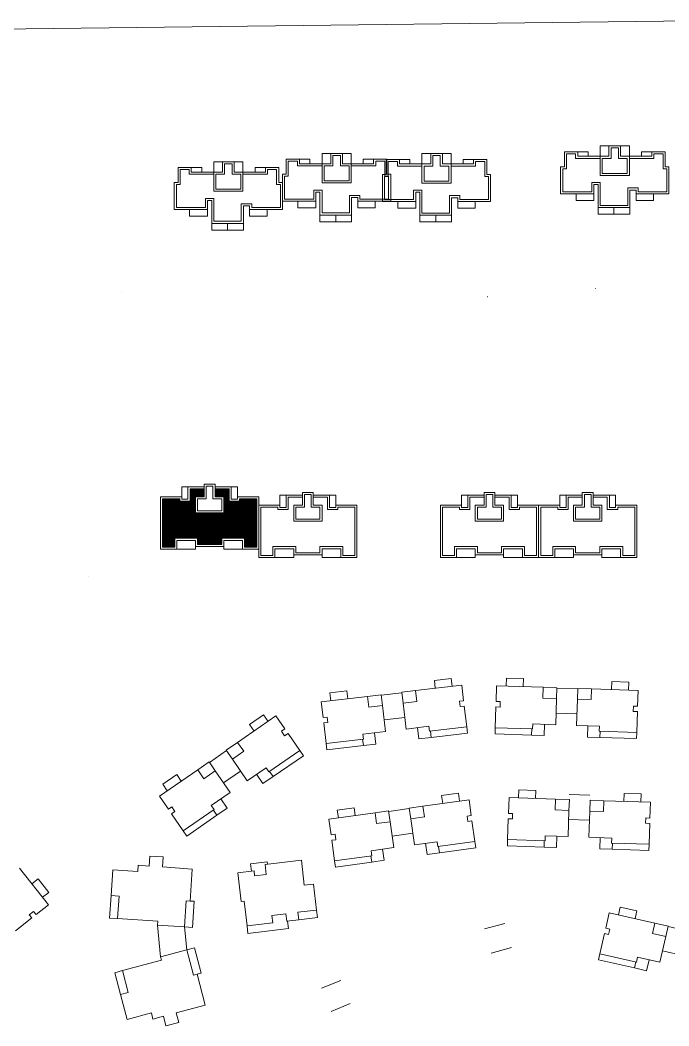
# Model space of a CAD drawing. Extents: x 217039 to 280039, y -2536 to 41961.
# Drawn here: x 222776 to 224646, y 6909 to 9808 of the extents above; entities that cross this region are included whole.
import ezdxf

# ---------------------------------------------------------------- set-up
doc = ezdxf.new("R2010")
doc.units = 0
doc.header["$LTSCALE"] = 1000
doc.header["$MEASUREMENT"] = 0
for name, color, linetype, lineweight in [('140', 2, 'Continuous', 5), ('DingDianTu', 5, 'Continuous', 0), ('s2', 1, 'Continuous', 5)]:
    doc.layers.add(name, color=color, linetype=linetype, lineweight=lineweight)

# ---------------------------------------------------------------- blocks, each defined once
blk = doc.blocks.new('dafasfd')
at = {"layer": 'DingDianTu', "color": 7, "const_width": 100}
blk.add_lwpolyline([(36368038, 16363912), (36368954, 16361479), (36372042, 16362641), (36374261, 16356745), (36369114, 16354807), (36369537, 16353684), (36361113, 16350514), (36359352, 16355194), (36360288, 16355546), (36359830, 16356763), (36358894, 16356410), (36357556, 16359967)], close=True, dxfattribs=at)
for points in [[(36363546, 16362221), (36362876, 16363999), (36359039, 16362555), (36359708, 16360777)], [(36371734, 16355794), (36372686, 16353267), (36369878, 16352210), (36369350, 16353614)]]:
    blk.add_lwpolyline(points, dxfattribs=at)
at = {"layer": 'DingDianTu', "color": 7}
for points in [[(36369878, 16352210), (36361642, 16349110), (36361113, 16350514)], [(36368038, 16363912), (36371127, 16365074), (36372042, 16362641)]]:
    blk.add_lwpolyline(points, dxfattribs=at)
blk = doc.blocks.new('*E40')
at = {"layer": 'DingDianTu', "color": 7, "xscale": 0.001000002024510444, "yscale": 0.001000000163912773, "zscale": 0.001, "rotation": 339.3761177849276}
blk.add_blockref('dafasfd', (22613, -20413), dxfattribs=at)
blk = doc.blocks.new('*E35')
at = {"layer": 'DingDianTu', "color": 7, "xscale": 0.001000002024510444, "yscale": 0.001000000163912773, "zscale": 0.001, "rotation": 339.3761177849276}
blk.add_blockref('dafasfd', (22613, -20413), dxfattribs=at)
blk = doc.blocks.new('*E34')
at = {"layer": 'DingDianTu', "color": 7, "xscale": 0.001000002024510444, "yscale": 0.001000000163912773, "zscale": 0.001, "rotation": 339.3761177849276}
blk.add_blockref('dafasfd', (22613, -20413), dxfattribs=at)
blk = doc.blocks.new('*E33')
at = {"layer": 'DingDianTu', "color": 7, "xscale": 0.001000002024510444, "yscale": 0.001000000163912773, "zscale": 0.001, "rotation": 339.3761177849276}
blk.add_blockref('dafasfd', (22613, -20413), dxfattribs=at)

msp = doc.modelspace()

# ---------------------------------------------------------------- hatches: boundary and pattern name
at = {"layer": 's2', "linetype": 'ByBlock'}
h = msp.add_hatch(dxfattribs=at)
h.set_pattern_fill('ANSI31', color=256, scale=1.2, style=0)
h.set_pattern_definition([(45, (-1089389.6096, -490755.9152), (-1.3470384182, 1.3470384182), [])])
h.paths.add_polyline_path([(223457.7, 8428.3), (223424.1, 8428.3), (223408.5, 8428.3), (223408.5, 8421.1), (223378.5, 8421.1), (223378.5, 8457.1), (223337.7, 8457.1), (223337.7, 8434.3), (223362.9, 8434.3), (223362.9, 8387.5), (223281.3, 8387.5), (223281.3, 8434.3), (223306.5, 8434.3), (223306.5, 8457.1), (223265.7, 8457.1), (223265.7, 8421.1), (223235.7, 8421.1), (223235.7, 8428.3), (223220.1, 8428.3), (223186.5, 8428.3), (223186.5, 8289.1), (223221.3, 8289.1), (223221.3, 8314.3), (223287.3, 8314.3), (223287.3, 8296.3), (223322.1, 8296.3), (223356.9, 8296.3), (223356.9, 8314.3), (223422.9, 8314.3), (223422.9, 8289.1), (223457.7, 8289.1)])

# ---------------------------------------------------------------- linework, layer by layer
at = {"layer": '140', "color": 7}
for p, q in [((224901.8, 9807.8), (220348.7, 9752.9)), ((223646.1, 9393.7), (223646.1, 9423.7)), ((223646.1, 9423.7), (223671.3, 9423.7)), ((223671.3, 9393.7), (223671.3, 9423.7)), ((223671.3, 9423.7), (223704.9, 9423.7)), ((223704.9, 9423.7), (223704.9, 9393.7)), ((223704.9, 9423.7), (223730.1, 9423.7)), ((223730.1, 9423.7), (223730.1, 9393.7)), ((223934.1, 9393.2), (223934.1, 9423.2)), ((223934.1, 9423.2), (223959.3, 9423.2)), ((223959.3, 9393.2), (223959.3, 9423.2)), ((223959.3, 9423.2), (223992.9, 9423.2)), ((223992.9, 9423.2), (223992.9, 9393.2)), ((223992.9, 9423.2), (224018.1, 9423.2)), ((224018.1, 9423.2), (224018.1, 9393.2)), ((224344.8, 9428.5), (224383.2, 9428.5)), ((224344.8, 9385.3), (224344.8, 9428.5)), ((224350.8, 9379.3), (224350.8, 9422.5)), ((224350.8, 9422.5), (224377.2, 9422.5)), ((224377.2, 9422.5), (224377.2, 9409.3)), ((224383.2, 9428.5), (224383.2, 9415.3)), ((224383.2, 9428.5), (224413.2, 9428.5)), ((224413.2, 9428.5), (224413.2, 9415.3)), ((224448, 9415.3), (224448, 9445.3)), ((224448, 9445.3), (224473.2, 9445.3)), ((224473.2, 9415.3), (224473.2, 9445.3)), ((224473.2, 9445.3), (224506.8, 9445.3)), ((224500.8, 9439.3), (224479.2, 9439.3)), ((224479.2, 9439.3), (224479.2, 9409.3)), ((224500.8, 9409.3), (224500.8, 9439.3)), ((224506.8, 9445.3), (224506.8, 9415.3)), ((224506.8, 9445.3), (224532, 9445.3)), ((224532, 9445.3), (224532, 9415.3)), ((224566.8, 9415.3), (224566.8, 9428.5)), ((224566.8, 9428.5), (224596.8, 9428.5)), ((224596.8, 9415.3), (224596.8, 9428.5)), ((224596.8, 9428.5), (224635.2, 9428.5)), ((224602.8, 9409.3), (224602.8, 9422.5)), ((224602.8, 9422.5), (224629.2, 9422.5)), ((224629.2, 9422.5), (224629.2, 9379.3)), ((224635.2, 9428.5), (224635.2, 9385.3)), ((223334.1, 9369.7), (223334.1, 9399.7)), ((223334.1, 9399.7), (223359.3, 9399.7)), ((223359.3, 9369.7), (223359.3, 9399.7)), ((223359.3, 9399.7), (223392.9, 9399.7)), ((223386.9, 9393.7), (223365.3, 9393.7)), ((223365.3, 9393.7), (223365.3, 9363.7)), ((223386.9, 9363.7), (223386.9, 9393.7)), ((223392.9, 9399.7), (223392.9, 9369.7)), ((223392.9, 9399.7), (223418.1, 9399.7)), ((223418.1, 9399.7), (223418.1, 9369.7)), ((223542.9, 9406.9), (223581.3, 9406.9)), ((223542.9, 9363.7), (223542.9, 9406.9)), ((223548.9, 9357.7), (223548.9, 9400.9)), ((223548.9, 9400.9), (223575.3, 9400.9)), ((223575.3, 9400.9), (223575.3, 9387.7)), ((223581.3, 9406.9), (223581.3, 9393.7)), ((223581.3, 9406.9), (223611.3, 9406.9)), ((223581.3, 9393.7), (223671.3, 9393.7)), ((223611.3, 9406.9), (223611.3, 9393.7)), ((223646.1, 9393.7), (223646.1, 9338.5)), ((223698.9, 9417.7), (223677.3, 9417.7)), ((223677.3, 9417.7), (223677.3, 9387.7)), ((223698.9, 9387.7), (223698.9, 9417.7)), ((223704.9, 9393.7), (223794.9, 9393.7)), ((223730.1, 9338.5), (223730.1, 9393.7)), ((223764.9, 9393.7), (223764.9, 9406.9)), ((223764.9, 9406.9), (223794.9, 9406.9)), ((223794.9, 9393.7), (223794.9, 9406.9)), ((223794.9, 9406.9), (223833.3, 9406.9)), ((223800.9, 9387.7), (223800.9, 9400.9)), ((223800.9, 9400.9), (223827.3, 9400.9)), ((223827.3, 9400.9), (223827.3, 9357.7)), ((223830.9, 9406.4), (223869.3, 9406.4)), ((223830.9, 9363.2), (223830.9, 9406.4)), ((223833.3, 9406.9), (223833.3, 9363.7)), ((223836.9, 9357.2), (223836.9, 9400.4)), ((223836.9, 9400.4), (223863.3, 9400.4)), ((223863.3, 9400.4), (223863.3, 9387.2)), ((223869.3, 9406.4), (223869.3, 9393.2)), ((223869.3, 9406.4), (223899.3, 9406.4)), ((223869.3, 9393.2), (223959.3, 9393.2)), ((223899.3, 9406.4), (223899.3, 9393.2)), ((223934.1, 9393.2), (223934.1, 9338)), ((223986.9, 9417.2), (223965.3, 9417.2)), ((223965.3, 9417.2), (223965.3, 9387.2)), ((223986.9, 9387.2), (223986.9, 9417.2)), ((223992.9, 9393.2), (224082.9, 9393.2)), ((224018.1, 9338), (224018.1, 9393.2)), ((224052.9, 9393.2), (224052.9, 9406.4)), ((224052.9, 9406.4), (224082.9, 9406.4)), ((224082.9, 9393.2), (224082.9, 9406.4)), ((224082.9, 9406.4), (224121.3, 9406.4)), ((224088.9, 9387.2), (224088.9, 9400.4)), ((224088.9, 9400.4), (224115.3, 9400.4)), ((224115.3, 9400.4), (224115.3, 9357.2)), ((224121.3, 9406.4), (224121.3, 9363.2)), ((224377.2, 9409.3), (224448, 9409.3)), ((224383.2, 9415.3), (224473.2, 9415.3)), ((224448, 9415.3), (224448, 9360.1)), ((224454, 9409.3), (224454, 9366.1)), ((224479.2, 9409.3), (224454, 9409.3)), ((224526, 9409.3), (224500.8, 9409.3)), ((224506.8, 9415.3), (224596.8, 9415.3)), ((224526, 9366.1), (224526, 9409.3)), ((224532, 9360.1), (224532, 9415.3)), ((224532, 9409.3), (224602.8, 9409.3)), ((223230.9, 9382.9), (223269.3, 9382.9)), ((223230.9, 9339.7), (223230.9, 9382.9)), ((223236.9, 9333.7), (223236.9, 9376.9)), ((223236.9, 9376.9), (223263.3, 9376.9)), ((223263.3, 9376.9), (223263.3, 9363.7)), ((223263.3, 9363.7), (223334.1, 9363.7)), ((223269.3, 9382.9), (223269.3, 9369.7)), ((223269.3, 9382.9), (223299.3, 9382.9)), ((223269.3, 9369.7), (223359.3, 9369.7)), ((223299.3, 9382.9), (223299.3, 9369.7)), ((223334.1, 9369.7), (223334.1, 9314.5)), ((223340.1, 9363.7), (223340.1, 9320.5)), ((223365.3, 9363.7), (223340.1, 9363.7)), ((223412.1, 9363.7), (223386.9, 9363.7)), ((223392.9, 9369.7), (223482.9, 9369.7)), ((223412.1, 9320.5), (223412.1, 9363.7)), ((223418.1, 9314.5), (223418.1, 9369.7)), ((223418.1, 9363.7), (223488.9, 9363.7)), ((223452.9, 9369.7), (223452.9, 9382.9)), ((223452.9, 9382.9), (223482.9, 9382.9)), ((223482.9, 9369.7), (223482.9, 9382.9)), ((223482.9, 9382.9), (223521.3, 9382.9)), ((223488.9, 9363.7), (223488.9, 9376.9)), ((223488.9, 9376.9), (223515.3, 9376.9)), ((223515.3, 9376.9), (223515.3, 9333.7)), ((223521.3, 9382.9), (223521.3, 9339.7)), ((223532.1, 9285.7), (223532.1, 9363.7)), ((223532.1, 9363.7), (223542.9, 9363.7)), ((223575.3, 9387.7), (223646.1, 9387.7)), ((223652.1, 9387.7), (223652.1, 9344.5)), ((223677.3, 9387.7), (223652.1, 9387.7)), ((223724.1, 9387.7), (223698.9, 9387.7)), ((223724.1, 9344.5), (223724.1, 9387.7)), ((223730.1, 9387.7), (223800.9, 9387.7)), ((223820.1, 9285.2), (223820.1, 9363.2)), ((223820.1, 9363.2), (223830.9, 9363.2)), ((223833.3, 9363.7), (223844.1, 9363.7)), ((223844.1, 9363.7), (223844.1, 9285.7)), ((223863.3, 9387.2), (223934.1, 9387.2)), ((223940.1, 9387.2), (223940.1, 9344)), ((223965.3, 9387.2), (223940.1, 9387.2)), ((224012.1, 9387.2), (223986.9, 9387.2)), ((224012.1, 9344), (224012.1, 9387.2)), ((224018.1, 9387.2), (224088.9, 9387.2)), ((224121.3, 9363.2), (224132.1, 9363.2)), ((224132.1, 9363.2), (224132.1, 9285.2)), ((224334, 9307.3), (224334, 9385.3)), ((224334, 9385.3), (224344.8, 9385.3)), ((224340, 9313.3), (224340, 9379.3)), ((224340, 9379.3), (224350.8, 9379.3)), ((224454, 9366.1), (224526, 9366.1)), ((224629.2, 9379.3), (224640, 9379.3)), ((224635.2, 9385.3), (224646, 9385.3)), ((224640, 9379.3), (224640, 9313.3)), ((224646, 9385.3), (224646, 9307.3)), ((223220.1, 9261.7), (223220.1, 9339.7)), ((223220.1, 9339.7), (223230.9, 9339.7)), ((223226.1, 9267.7), (223226.1, 9333.7)), ((223226.1, 9333.7), (223236.9, 9333.7)), ((223515.3, 9333.7), (223526.1, 9333.7)), ((223521.3, 9339.7), (223532.1, 9339.7)), ((223526.1, 9333.7), (223526.1, 9267.7)), ((223532.1, 9339.7), (223532.1, 9261.7)), ((223538.1, 9291.7), (223538.1, 9357.7)), ((223538.1, 9357.7), (223548.9, 9357.7)), ((223646.1, 9338.5), (223730.1, 9338.5)), ((223652.1, 9344.5), (223724.1, 9344.5)), ((223826.1, 9291.2), (223826.1, 9357.2)), ((223826.1, 9357.2), (223836.9, 9357.2)), ((223827.3, 9357.7), (223838.1, 9357.7)), ((223838.1, 9357.7), (223838.1, 9291.7)), ((223934.1, 9338), (224018.1, 9338)), ((223940.1, 9344), (224012.1, 9344)), ((224115.3, 9357.2), (224126.1, 9357.2)), ((224126.1, 9357.2), (224126.1, 9291.2)), ((224448, 9339.7), (224424, 9339.7)), ((224424, 9339.7), (224424, 9313.3)), ((224442, 9333.7), (224430, 9333.7)), ((224430, 9333.7), (224430, 9307.3)), ((224442, 9267.7), (224442, 9333.7)), ((224448, 9360.1), (224532, 9360.1)), ((224448, 9273.7), (224448, 9339.7)), ((223334.1, 9314.5), (223418.1, 9314.5)), ((223340.1, 9320.5), (223412.1, 9320.5)), ((223646.1, 9318.1), (223622.1, 9318.1)), ((223622.1, 9318.1), (223622.1, 9291.7)), ((223640.1, 9312.1), (223628.1, 9312.1)), ((223628.1, 9312.1), (223628.1, 9285.7)), ((223640.1, 9246.1), (223640.1, 9312.1)), ((223646.1, 9252.1), (223646.1, 9318.1)), ((223934.1, 9317.6), (223910.1, 9317.6)), ((223910.1, 9317.6), (223910.1, 9291.2)), ((223928.1, 9311.6), (223916.1, 9311.6)), ((223916.1, 9311.6), (223916.1, 9285.2)), ((223928.1, 9245.6), (223928.1, 9311.6)), ((223934.1, 9251.6), (223934.1, 9317.6)), ((224430, 9307.3), (224334, 9307.3)), ((224424, 9313.3), (224340, 9313.3)), ((224378.4, 9307.3), (224378.4, 9288.1)), ((224430, 9288.1), (224430, 9307.3)), ((224557.2, 9324.1), (224527.2, 9324.1)), ((224527.2, 9324.1), (224527.2, 9273.7)), ((224551.2, 9318.1), (224533.2, 9318.1)), ((224533.2, 9318.1), (224533.2, 9267.7)), ((224551.2, 9307.3), (224551.2, 9318.1)), ((224646, 9307.3), (224551.2, 9307.3)), ((224551.2, 9288.1), (224551.2, 9307.3)), ((224557.2, 9313.3), (224557.2, 9324.1)), ((224640, 9313.3), (224557.2, 9313.3)), ((224601.6, 9307.3), (224601.6, 9288.1)), ((223334.1, 9294.1), (223310.1, 9294.1)), ((223310.1, 9294.1), (223310.1, 9267.7)), ((223328.1, 9288.1), (223316.1, 9288.1)), ((223316.1, 9288.1), (223316.1, 9261.7)), ((223328.1, 9222.1), (223328.1, 9288.1)), ((223334.1, 9228.1), (223334.1, 9294.1)), ((223443.3, 9278.5), (223413.3, 9278.5)), ((223413.3, 9278.5), (223413.3, 9228.1)), ((223443.3, 9267.7), (223443.3, 9278.5)), ((223628.1, 9285.7), (223532.1, 9285.7)), ((223622.1, 9291.7), (223538.1, 9291.7)), ((223576.5, 9285.7), (223576.5, 9266.5)), ((223628.1, 9266.5), (223628.1, 9285.7)), ((223755.3, 9302.5), (223725.3, 9302.5)), ((223725.3, 9302.5), (223725.3, 9252.1)), ((223749.3, 9296.5), (223731.3, 9296.5)), ((223731.3, 9296.5), (223731.3, 9246.1)), ((223749.3, 9285.7), (223749.3, 9296.5)), ((223844.1, 9285.7), (223749.3, 9285.7)), ((223749.3, 9266.5), (223749.3, 9285.7)), ((223755.3, 9291.7), (223755.3, 9302.5)), ((223838.1, 9291.7), (223755.3, 9291.7)), ((223799.7, 9285.7), (223799.7, 9266.5)), ((223916.1, 9285.2), (223820.1, 9285.2)), ((223910.1, 9291.2), (223826.1, 9291.2)), ((223864.5, 9285.2), (223864.5, 9266)), ((223916.1, 9266), (223916.1, 9285.2)), ((224043.3, 9302), (224013.3, 9302)), ((224013.3, 9302), (224013.3, 9251.6)), ((224037.3, 9296), (224019.3, 9296)), ((224019.3, 9296), (224019.3, 9245.6)), ((224037.3, 9285.2), (224037.3, 9296)), ((224132.1, 9285.2), (224037.3, 9285.2)), ((224037.3, 9266), (224037.3, 9285.2)), ((224043.3, 9291.2), (224043.3, 9302)), ((224126.1, 9291.2), (224043.3, 9291.2)), ((224087.7, 9285.2), (224087.7, 9266)), ((224378.4, 9288.1), (224430, 9288.1)), ((224601.6, 9288.1), (224551.2, 9288.1)), ((223316.1, 9261.7), (223220.1, 9261.7)), ((223310.1, 9267.7), (223226.1, 9267.7)), ((223264.5, 9261.7), (223264.5, 9242.5)), ((223316.1, 9242.5), (223316.1, 9261.7)), ((223437.3, 9272.5), (223419.3, 9272.5)), ((223419.3, 9272.5), (223419.3, 9222.1)), ((223437.3, 9261.7), (223437.3, 9272.5)), ((223532.1, 9261.7), (223437.3, 9261.7)), ((223437.3, 9242.5), (223437.3, 9261.7)), ((223526.1, 9267.7), (223443.3, 9267.7)), ((223487.7, 9261.7), (223487.7, 9242.5)), ((223576.5, 9266.5), (223628.1, 9266.5)), ((223725.3, 9252.1), (223646.1, 9252.1)), ((223799.7, 9266.5), (223749.3, 9266.5)), ((223864.5, 9266), (223916.1, 9266)), ((224013.3, 9251.6), (223934.1, 9251.6)), ((224087.7, 9266), (224037.3, 9266)), ((224533.2, 9267.7), (224442, 9267.7)), ((224442, 9248.5), (224442, 9267.7)), ((224533.2, 9248.5), (224442, 9248.5)), ((224527.2, 9273.7), (224448, 9273.7)), ((224487.6, 9267.7), (224487.6, 9248.5)), ((224533.2, 9267.7), (224533.2, 9248.5)), ((223264.5, 9242.5), (223316.1, 9242.5)), ((223419.3, 9222.1), (223328.1, 9222.1)), ((223328.1, 9202.9), (223328.1, 9222.1)), ((223413.3, 9228.1), (223334.1, 9228.1)), ((223373.7, 9222.1), (223373.7, 9202.8)), ((223419.3, 9222.1), (223419.3, 9202.8)), ((223487.7, 9242.5), (223437.3, 9242.5)), ((223731.3, 9246.1), (223640.1, 9246.1)), ((223640.1, 9226.9), (223640.1, 9246.1)), ((223731.3, 9226.8), (223640.1, 9226.9)), ((223685.7, 9246.1), (223685.7, 9226.8)), ((223731.3, 9246.1), (223731.3, 9226.8)), ((224019.3, 9245.6), (223928.1, 9245.6)), ((223928.1, 9226.4), (223928.1, 9245.6)), ((224019.3, 9226.4), (223928.1, 9226.4)), ((223973.7, 9245.6), (223973.7, 9226.4)), ((224019.3, 9245.6), (224019.3, 9226.4)), ((223419.3, 9202.8), (223328.1, 9202.9)), ((223337.7, 8470.3), (223306.5, 8470.3)), ((223306.5, 8470.3), (223306.5, 8463.1)), ((223331.7, 8464.3), (223312.5, 8464.3)), ((223312.5, 8464.3), (223312.5, 8463.1)), ((223331.7, 8428.3), (223331.7, 8464.3)), ((223337.7, 8463.1), (223337.7, 8470.3)), ((223337.7, 8434.3), (223337.7, 8470.3)), ((223241.7, 8434.3), (223241.7, 8463.1)), ((223241.7, 8463.1), (223259.7, 8463.1)), ((223306.5, 8463.1), (223259.7, 8463.1)), ((223259.7, 8463.1), (223259.7, 8427.1)), ((223306.5, 8457.1), (223265.7, 8457.1)), ((223265.7, 8457.1), (223265.7, 8421.1)), ((223306.5, 8463.1), (223306.5, 8434.3)), ((223312.5, 8463.1), (223312.5, 8428.3)), ((223384.5, 8463.1), (223337.7, 8463.1)), ((223378.5, 8457.1), (223337.7, 8457.1)), ((223378.5, 8421.1), (223378.5, 8457.1)), ((223384.5, 8427.1), (223384.5, 8463.1)), ((223402.5, 8463.1), (223384.5, 8463.1)), ((223402.5, 8434.3), (223402.5, 8463.1)), ((223524.9, 8410.3), (223524.9, 8439.1)), ((223524.9, 8439.1), (223542.9, 8439.1)), ((223589.7, 8439.1), (223542.9, 8439.1)), ((223542.9, 8439.1), (223542.9, 8403.1)), ((223620.9, 8446.3), (223589.7, 8446.3)), ((223589.7, 8446.3), (223589.7, 8439.1)), ((223589.7, 8439.1), (223589.7, 8410.3)), ((223614.9, 8440.3), (223595.7, 8440.3)), ((223595.7, 8440.3), (223595.7, 8439.1)), ((223595.7, 8439.1), (223595.7, 8404.3)), ((223614.9, 8404.3), (223614.9, 8440.3)), ((223620.9, 8439.1), (223620.9, 8446.3)), ((223620.9, 8410.3), (223620.9, 8446.3)), ((223667.7, 8439.1), (223620.9, 8439.1)), ((223667.7, 8403.1), (223667.7, 8439.1)), ((223685.7, 8439.1), (223667.7, 8439.1)), ((223685.7, 8410.3), (223685.7, 8439.1)), ((224048.4, 8410.3), (224048.4, 8439.1)), ((224048.4, 8439.1), (224066.4, 8439.1)), ((224113.2, 8439.1), (224066.4, 8439.1)), ((224066.4, 8439.1), (224066.4, 8403.1)), ((224144.4, 8446.3), (224113.2, 8446.3)), ((224113.2, 8446.3), (224113.2, 8439.1)), ((224113.2, 8439.1), (224113.2, 8410.3)), ((224138.4, 8440.3), (224119.2, 8440.3)), ((224119.2, 8440.3), (224119.2, 8439.1)), ((224119.2, 8439.1), (224119.2, 8404.3)), ((224138.4, 8404.3), (224138.4, 8440.3)), ((224144.4, 8439.1), (224144.4, 8446.3)), ((224144.4, 8410.3), (224144.4, 8446.3)), ((224191.2, 8439.1), (224144.4, 8439.1)), ((224191.2, 8403.1), (224191.2, 8439.1)), ((224209.2, 8439.1), (224191.2, 8439.1)), ((224209.2, 8410.3), (224209.2, 8439.1)), ((224331.6, 8410.3), (224331.6, 8439.1)), ((224331.6, 8439.1), (224349.6, 8439.1)), ((224396.4, 8439.1), (224349.6, 8439.1)), ((224349.6, 8439.1), (224349.6, 8403.1)), ((224427.6, 8446.3), (224396.4, 8446.3)), ((224396.4, 8446.3), (224396.4, 8439.1)), ((224396.4, 8439.1), (224396.4, 8410.3)), ((224421.6, 8440.3), (224402.4, 8440.3)), ((224402.4, 8440.3), (224402.4, 8439.1)), ((224402.4, 8439.1), (224402.4, 8404.3)), ((224421.6, 8404.3), (224421.6, 8440.3)), ((224427.6, 8439.1), (224427.6, 8446.3)), ((224427.6, 8410.3), (224427.6, 8446.3)), ((224474.4, 8439.1), (224427.6, 8439.1)), ((224474.4, 8403.1), (224474.4, 8439.1)), ((224492.4, 8439.1), (224474.4, 8439.1)), ((224492.4, 8410.3), (224492.4, 8439.1)), ((223220.1, 8434.3), (223180.5, 8434.3)), ((223180.5, 8434.3), (223180.5, 8283.1)), ((223220.1, 8428.3), (223186.5, 8428.3)), ((223186.5, 8428.3), (223186.5, 8289.1)), ((223241.7, 8434.3), (223220.1, 8434.3)), ((223235.7, 8428.3), (223220.1, 8428.3)), ((223235.7, 8421.1), (223235.7, 8428.3)), ((223265.7, 8421.1), (223235.7, 8421.1)), ((223241.7, 8427.1), (223241.7, 8434.3)), ((223259.7, 8427.1), (223241.7, 8427.1)), ((223306.5, 8434.3), (223281.3, 8434.3)), ((223281.3, 8434.3), (223281.3, 8387.5)), ((223312.5, 8428.3), (223287.3, 8428.3)), ((223287.3, 8428.3), (223287.3, 8393.5)), ((223356.9, 8428.3), (223331.7, 8428.3)), ((223362.9, 8434.3), (223337.7, 8434.3)), ((223356.9, 8393.5), (223356.9, 8428.3)), ((223362.9, 8387.5), (223362.9, 8434.3)), ((223408.5, 8421.1), (223378.5, 8421.1)), ((223402.5, 8427.1), (223384.5, 8427.1)), ((223424.1, 8434.3), (223402.5, 8434.3)), ((223402.5, 8434.3), (223402.5, 8427.1)), ((223424.1, 8428.3), (223408.5, 8428.3)), ((223408.5, 8428.3), (223408.5, 8421.1)), ((223463.7, 8434.3), (223424.1, 8434.3)), ((223457.7, 8428.3), (223424.1, 8428.3)), ((223457.7, 8289.1), (223457.7, 8428.3)), ((223463.7, 8283.1), (223463.7, 8434.3)), ((223503.3, 8410.3), (223463.7, 8410.3)), ((223463.7, 8410.3), (223463.7, 8259.1)), ((223524.9, 8410.3), (223503.3, 8410.3)), ((223524.9, 8403.1), (223524.9, 8410.3)), ((223589.7, 8433.1), (223548.9, 8433.1)), ((223548.9, 8433.1), (223548.9, 8397.1)), ((223589.7, 8410.3), (223564.5, 8410.3)), ((223564.5, 8410.3), (223564.5, 8363.5)), ((223661.7, 8433.1), (223620.9, 8433.1)), ((223646.1, 8410.3), (223620.9, 8410.3)), ((223646.1, 8363.5), (223646.1, 8410.3)), ((223661.7, 8397.1), (223661.7, 8433.1)), ((223707.3, 8410.3), (223685.7, 8410.3)), ((223685.7, 8410.3), (223685.7, 8403.1)), ((223746.9, 8410.3), (223707.3, 8410.3)), ((223746.9, 8259.1), (223746.9, 8410.3)), ((224026.8, 8410.3), (223987.2, 8410.3)), ((223987.2, 8410.3), (223987.2, 8259.1)), ((224048.4, 8410.3), (224026.8, 8410.3)), ((224048.4, 8403.1), (224048.4, 8410.3)), ((224113.2, 8433.1), (224072.4, 8433.1)), ((224072.4, 8433.1), (224072.4, 8397.1)), ((224113.2, 8410.3), (224088, 8410.3)), ((224088, 8410.3), (224088, 8363.5)), ((224185.2, 8433.1), (224144.4, 8433.1)), ((224169.6, 8410.3), (224144.4, 8410.3)), ((224169.6, 8363.5), (224169.6, 8410.3)), ((224185.2, 8397.1), (224185.2, 8433.1)), ((224230.8, 8410.3), (224209.2, 8410.3)), ((224209.2, 8410.3), (224209.2, 8403.1)), ((224270.4, 8410.3), (224230.8, 8410.3)), ((224310, 8410.3), (224270.4, 8410.3)), ((224270.4, 8410.3), (224270.4, 8259.1)), ((224270.4, 8259.1), (224270.4, 8410.3)), ((224331.6, 8410.3), (224310, 8410.3)), ((224331.6, 8403.1), (224331.6, 8410.3)), ((224396.4, 8433.1), (224355.6, 8433.1)), ((224355.6, 8433.1), (224355.6, 8397.1)), ((224396.4, 8410.3), (224371.2, 8410.3)), ((224371.2, 8410.3), (224371.2, 8363.5)), ((224468.4, 8433.1), (224427.6, 8433.1)), ((224452.8, 8410.3), (224427.6, 8410.3)), ((224452.8, 8363.5), (224452.8, 8410.3)), ((224468.4, 8397.1), (224468.4, 8433.1)), ((224514, 8410.3), (224492.4, 8410.3)), ((224492.4, 8410.3), (224492.4, 8403.1)), ((224553.6, 8410.3), (224514, 8410.3)), ((224553.6, 8259.1), (224553.6, 8410.3)), ((223281.3, 8387.5), (223362.9, 8387.5)), ((223287.3, 8393.5), (223356.9, 8393.5)), ((223503.3, 8404.3), (223469.7, 8404.3)), ((223469.7, 8404.3), (223469.7, 8265.1)), ((223518.9, 8404.3), (223503.3, 8404.3)), ((223518.9, 8397.1), (223518.9, 8404.3)), ((223548.9, 8397.1), (223518.9, 8397.1)), ((223542.9, 8403.1), (223524.9, 8403.1)), ((223595.7, 8404.3), (223570.5, 8404.3)), ((223570.5, 8404.3), (223570.5, 8369.5)), ((223640.1, 8404.3), (223614.9, 8404.3)), ((223640.1, 8369.5), (223640.1, 8404.3)), ((223691.7, 8397.1), (223661.7, 8397.1)), ((223685.7, 8403.1), (223667.7, 8403.1)), ((223707.3, 8404.3), (223691.7, 8404.3)), ((223691.7, 8404.3), (223691.7, 8397.1)), ((223740.9, 8404.3), (223707.3, 8404.3)), ((223740.9, 8265.1), (223740.9, 8404.3)), ((224026.8, 8404.3), (223993.2, 8404.3)), ((223993.2, 8404.3), (223993.2, 8265.1)), ((224042.4, 8404.3), (224026.8, 8404.3)), ((224042.4, 8397.1), (224042.4, 8404.3)), ((224072.4, 8397.1), (224042.4, 8397.1)), ((224066.4, 8403.1), (224048.4, 8403.1)), ((224119.2, 8404.3), (224094, 8404.3)), ((224094, 8404.3), (224094, 8369.5)), ((224163.6, 8404.3), (224138.4, 8404.3)), ((224163.6, 8369.5), (224163.6, 8404.3)), ((224215.2, 8397.1), (224185.2, 8397.1)), ((224209.2, 8403.1), (224191.2, 8403.1)), ((224230.8, 8404.3), (224215.2, 8404.3)), ((224215.2, 8404.3), (224215.2, 8397.1)), ((224264.4, 8404.3), (224230.8, 8404.3)), ((224264.4, 8265.1), (224264.4, 8404.3)), ((224310, 8404.3), (224276.4, 8404.3)), ((224276.4, 8404.3), (224276.4, 8265.1)), ((224325.6, 8404.3), (224310, 8404.3)), ((224325.6, 8397.1), (224325.6, 8404.3)), ((224355.6, 8397.1), (224325.6, 8397.1)), ((224349.6, 8403.1), (224331.6, 8403.1)), ((224402.4, 8404.3), (224377.2, 8404.3)), ((224377.2, 8404.3), (224377.2, 8369.5)), ((224446.8, 8404.3), (224421.6, 8404.3)), ((224446.8, 8369.5), (224446.8, 8404.3)), ((224498.4, 8397.1), (224468.4, 8397.1)), ((224492.4, 8403.1), (224474.4, 8403.1)), ((224514, 8404.3), (224498.4, 8404.3)), ((224498.4, 8404.3), (224498.4, 8397.1)), ((224547.6, 8404.3), (224514, 8404.3)), ((224547.6, 8265.1), (224547.6, 8404.3)), ((223564.5, 8363.5), (223646.1, 8363.5)), ((223570.5, 8369.5), (223640.1, 8369.5)), ((224088, 8363.5), (224169.6, 8363.5)), ((224094, 8369.5), (224163.6, 8369.5)), ((224371.2, 8363.5), (224452.8, 8363.5)), ((224377.2, 8369.5), (224446.8, 8369.5)), ((223221.3, 8289.1), (223221.3, 8314.3)), ((223221.3, 8314.3), (223287.3, 8314.3)), ((223227.3, 8283.1), (223227.3, 8308.3)), ((223227.3, 8308.3), (223281.3, 8308.3)), ((223281.3, 8308.3), (223281.3, 8290.3)), ((223281.3, 8290.3), (223322.1, 8290.3)), ((223281.3, 8283.1), (223281.3, 8290.3)), ((223287.3, 8314.3), (223287.3, 8296.3)), ((223287.3, 8296.3), (223322.1, 8296.3)), ((223322.1, 8296.3), (223356.9, 8296.3)), ((223322.1, 8290.3), (223362.9, 8290.3)), ((223356.9, 8296.3), (223356.9, 8314.3)), ((223356.9, 8314.3), (223422.9, 8314.3)), ((223362.9, 8290.3), (223362.9, 8308.3)), ((223362.9, 8308.3), (223416.9, 8308.3)), ((223362.9, 8283.1), (223362.9, 8290.3)), ((223416.9, 8308.3), (223416.9, 8283.1)), ((223422.9, 8314.3), (223422.9, 8289.1)), ((223504.5, 8265.1), (223504.5, 8290.3)), ((223504.5, 8290.3), (223570.5, 8290.3)), ((223570.5, 8290.3), (223570.5, 8272.3)), ((223640.1, 8272.3), (223640.1, 8290.3)), ((223640.1, 8290.3), (223706.1, 8290.3)), ((223706.1, 8290.3), (223706.1, 8265.1)), ((224028, 8265.1), (224028, 8290.3)), ((224028, 8290.3), (224094, 8290.3)), ((224094, 8290.3), (224094, 8272.3)), ((224163.6, 8272.3), (224163.6, 8290.3)), ((224163.6, 8290.3), (224229.6, 8290.3)), ((224229.6, 8290.3), (224229.6, 8265.1)), ((224311.2, 8265.1), (224311.2, 8290.3)), ((224311.2, 8290.3), (224377.2, 8290.3)), ((224377.2, 8290.3), (224377.2, 8272.3)), ((224446.8, 8272.3), (224446.8, 8290.3)), ((224446.8, 8290.3), (224512.8, 8290.3)), ((224512.8, 8290.3), (224512.8, 8265.1)), ((223180.5, 8283.1), (223227.3, 8283.1)), ((223186.5, 8289.1), (223221.3, 8289.1)), ((223227.3, 8283.1), (223281.3, 8283.1)), ((223416.9, 8283.1), (223362.9, 8283.1)), ((223416.9, 8283.1), (223463.7, 8283.1)), ((223422.9, 8289.1), (223457.7, 8289.1)), ((223469.7, 8265.1), (223504.5, 8265.1)), ((223510.5, 8259.1), (223510.5, 8284.3)), ((223510.5, 8284.3), (223564.5, 8284.3)), ((223564.5, 8284.3), (223564.5, 8266.3)), ((223564.5, 8266.3), (223605.3, 8266.3)), ((223564.5, 8259.1), (223564.5, 8266.3)), ((223570.5, 8272.3), (223605.3, 8272.3)), ((223605.3, 8272.3), (223640.1, 8272.3)), ((223605.3, 8266.3), (223646.1, 8266.3)), ((223646.1, 8266.3), (223646.1, 8284.3)), ((223646.1, 8284.3), (223700.1, 8284.3)), ((223646.1, 8259.1), (223646.1, 8266.3)), ((223700.1, 8284.3), (223700.1, 8259.1)), ((223706.1, 8265.1), (223740.9, 8265.1)), ((223993.2, 8265.1), (224028, 8265.1)), ((224034, 8259.1), (224034, 8284.3)), ((224034, 8284.3), (224088, 8284.3)), ((224088, 8284.3), (224088, 8266.3)), ((224088, 8266.3), (224128.8, 8266.3)), ((224088, 8259.1), (224088, 8266.3)), ((224094, 8272.3), (224128.8, 8272.3)), ((224128.8, 8272.3), (224163.6, 8272.3)), ((224128.8, 8266.3), (224169.6, 8266.3)), ((224169.6, 8266.3), (224169.6, 8284.3)), ((224169.6, 8284.3), (224223.6, 8284.3)), ((224169.6, 8259.1), (224169.6, 8266.3)), ((224223.6, 8284.3), (224223.6, 8259.1)), ((224229.6, 8265.1), (224264.4, 8265.1)), ((224276.4, 8265.1), (224311.2, 8265.1)), ((224317.2, 8259.1), (224317.2, 8284.3)), ((224317.2, 8284.3), (224371.2, 8284.3)), ((224371.2, 8284.3), (224371.2, 8266.3)), ((224371.2, 8266.3), (224412, 8266.3)), ((224371.2, 8259.1), (224371.2, 8266.3)), ((224377.2, 8272.3), (224412, 8272.3)), ((224412, 8272.3), (224446.8, 8272.3)), ((224412, 8266.3), (224452.8, 8266.3)), ((224452.8, 8266.3), (224452.8, 8284.3)), ((224452.8, 8284.3), (224506.8, 8284.3)), ((224452.8, 8259.1), (224452.8, 8266.3)), ((224506.8, 8284.3), (224506.8, 8259.1)), ((224512.8, 8265.1), (224547.6, 8265.1)), ((223463.7, 8259.1), (223510.5, 8259.1)), ((223510.5, 8259.1), (223564.5, 8259.1)), ((223700.1, 8259.1), (223646.1, 8259.1)), ((223700.1, 8259.1), (223746.9, 8259.1)), ((223987.2, 8259.1), (224034, 8259.1)), ((224034, 8259.1), (224088, 8259.1)), ((224223.6, 8259.1), (224169.6, 8259.1)), ((224223.6, 8259.1), (224270.4, 8259.1)), ((224270.4, 8259.1), (224317.2, 8259.1)), ((224317.2, 8259.1), (224371.2, 8259.1)), ((224506.8, 8259.1), (224452.8, 8259.1)), ((224506.8, 8259.1), (224553.6, 8259.1)), ((224048.9, 7891.3), (223915.5, 7875.4)), ((223970, 7904.9), (224018.8, 7910.7)), ((223972.7, 7882.2), (223970, 7904.9)), ((224018.8, 7910.7), (224021.5, 7888.1)), ((224054.3, 7846.1), (224048.9, 7891.3)), ((224147.9, 7844), (224149.4, 7889.6)), ((224149.4, 7889.6), (224283.7, 7885.2)), ((224177.7, 7911.5), (224176.9, 7888.7)), ((224226.9, 7909.9), (224177.7, 7911.5)), ((224226.1, 7887.1), (224226.9, 7909.9)), ((224283.7, 7885.2), (224282.7, 7854)), ((224283.7, 7885.2), (224323.3, 7883.9)), ((224480.4, 7878.7), (224481.1, 7901.5)), ((224481.1, 7901.5), (224530.3, 7899.9)), ((224530.3, 7899.9), (224529.6, 7877.1)), ((223643.8, 7842.9), (223777.2, 7858.9)), ((223717.3, 7874.7), (223668.5, 7868.8)), ((223668.5, 7868.8), (223671.2, 7846.2)), ((223720.1, 7852), (223717.3, 7874.7)), ((223777.2, 7858.9), (223816.6, 7863.6)), ((223777.2, 7858.9), (223780.9, 7827.9)), ((223816.6, 7863.6), (223820.3, 7832.6)), ((223876.3, 7869.5), (223816.7, 7862.4)), ((223915.5, 7875.4), (223876.1, 7870.7)), ((223876.1, 7870.7), (223879.8, 7839.7)), ((223915.5, 7875.4), (223919.2, 7844.4)), ((224323.3, 7883.9), (224322.2, 7852.7)), ((224383.2, 7880.7), (224323.2, 7882.7)), ((224383.2, 7881.9), (224382.2, 7850.7)), ((224422.8, 7880.6), (224383.2, 7881.9)), ((224422.8, 7880.6), (224421.8, 7849.4)), ((224557.1, 7876.2), (224422.8, 7880.6)), ((224555.6, 7830.6), (224557.1, 7876.2)), ((223649.2, 7797.7), (223643.8, 7842.9)), ((223780.9, 7827.9), (223820.3, 7832.6)), ((223820.3, 7832.6), (223829.2, 7757.5)), ((223919.2, 7844.4), (223879.8, 7839.7)), ((223879.8, 7839.7), (223888.8, 7764.6)), ((224042.4, 7844.6), (224054.3, 7846.1)), ((224044.3, 7829.2), (224042.4, 7844.6)), ((224056.2, 7830.6), (224044.3, 7829.2)), ((224063.3, 7771), (224056.2, 7830.6)), ((224145.4, 7768.5), (224147.3, 7828.4)), ((224147.3, 7828.4), (224159.3, 7828.1)), ((224159.9, 7843.6), (224147.9, 7844)), ((224159.3, 7828.1), (224159.9, 7843.6)), ((224282.7, 7854), (224322.2, 7852.7)), ((224322.2, 7852.7), (224319.8, 7777.1)), ((224382.2, 7850.7), (224379.7, 7775.2)), ((224421.8, 7849.4), (224382.2, 7850.7)), ((224543.1, 7815.4), (224543.6, 7831)), ((224543.6, 7831), (224555.6, 7830.6)), ((223513.3, 7802.4), (223402.6, 7726.2)), ((223437.1, 7777.6), (223477.7, 7805.6)), ((223477.7, 7805.6), (223490.6, 7786.8)), ((223539.2, 7764.9), (223513.3, 7802.4)), ((223661.1, 7799.1), (223649.2, 7797.7)), ((223663, 7783.6), (223661.1, 7799.1)), ((223884.8, 7798), (223825.3, 7790.9)), ((224380.8, 7808.8), (224320.9, 7810.7)), ((224555.1, 7815), (224543.1, 7815.4)), ((224553.2, 7755.1), (224555.1, 7815)), ((223450.1, 7758.9), (223437.1, 7777.6)), ((223651.1, 7782.2), (223663, 7783.6)), ((223658.2, 7722.6), (223651.1, 7782.2)), ((223888.8, 7764.6), (223954.3, 7772.5)), ((223921, 7768.5), (223924.8, 7736.3)), ((223954.3, 7772.5), (223956.1, 7758.2)), ((223956.1, 7758.2), (224063.3, 7771)), ((224065.4, 7753.1), (224063.3, 7771)), ((224144.8, 7750.5), (224145.4, 7768.5)), ((224253.3, 7764.9), (224145.4, 7768.5)), ((224253.8, 7779.3), (224253.3, 7764.9)), ((224319.8, 7777.1), (224253.8, 7779.3)), ((224287.4, 7778.2), (224286.3, 7745.8)), ((224379.7, 7775.2), (224445.7, 7773)), ((224412.1, 7774.1), (224411, 7741.7)), ((224445.7, 7773), (224445.2, 7758.6)), ((223529.3, 7758.1), (223539.2, 7764.9)), ((223538.1, 7745.2), (223529.3, 7758.1)), ((223548, 7752), (223538.1, 7745.2)), ((223582.1, 7702.6), (223548, 7752)), ((223829.2, 7757.5), (223763.7, 7749.7)), ((223763.7, 7749.7), (223765.4, 7735.4)), ((223797.1, 7753.7), (223800.9, 7721.5)), ((223924.8, 7736.3), (223960.6, 7740.6)), ((223960.6, 7740.6), (223958.4, 7758.5)), ((223960.6, 7740.6), (224065.4, 7753.1)), ((224250.3, 7747), (224144.8, 7750.5)), ((224250.3, 7747), (224250.9, 7765)), ((224286.3, 7745.8), (224250.3, 7747)), ((224411, 7741.7), (224447, 7740.5)), ((224445.2, 7758.6), (224553.2, 7755.1)), ((224447, 7740.5), (224447.6, 7758.5)), ((224447, 7740.5), (224552.6, 7737.1)), ((224552.6, 7737.1), (224553.2, 7755.1)), ((223402.6, 7726.2), (223370, 7703.7)), ((223402.6, 7726.2), (223420.3, 7700.5)), ((223765.4, 7735.4), (223658.2, 7722.6)), ((223660.3, 7704.7), (223658.2, 7722.6)), ((223765.2, 7717.2), (223660.3, 7704.7)), ((223765.2, 7717.2), (223763, 7735.1)), ((223800.9, 7721.5), (223765.2, 7717.2)), ((223370.7, 7702.7), (223321.3, 7668.7)), ((223370, 7703.7), (223387.7, 7678)), ((223420.3, 7700.5), (223387.7, 7678)), ((223493.1, 7641.4), (223582.1, 7702.6)), ((223505.3, 7627.9), (223592.3, 7687.8)), ((223592.3, 7687.8), (223582.1, 7702.6)), ((223288, 7647.2), (223320.6, 7669.7)), ((223320.6, 7669.7), (223338.3, 7644)), ((223387.7, 7678), (223430.6, 7615.8)), ((223430.6, 7615.8), (223484.9, 7653.2)), ((223484.9, 7653.2), (223493.1, 7641.4)), ((223177.3, 7571), (223288, 7647.2)), ((223227.6, 7633.4), (223187.1, 7605.4)), ((223240.5, 7614.6), (223227.6, 7633.4)), ((223288, 7647.2), (223305.7, 7621.5)), ((223305.7, 7621.5), (223338.3, 7644)), ((223338.3, 7644), (223381.2, 7581.7)), ((223411.5, 7643.5), (223362.1, 7609.4)), ((223457.3, 7634.2), (223475.6, 7607.5)), ((223475.6, 7607.5), (223505.3, 7627.9)), ((223505.3, 7627.9), (223495.1, 7642.7)), ((223187.1, 7605.4), (223200, 7586.7)), ((223203.2, 7533.5), (223177.3, 7571)), ((223381.2, 7581.7), (223326.8, 7544.3)), ((223990.8, 7572.7), (224039.5, 7579.4)), ((223993.9, 7550.1), (223990.8, 7572.7)), ((224039.5, 7579.4), (224042.6, 7556.8)), ((224183.6, 7521.6), (224185.1, 7567.2)), ((224185.1, 7567.2), (224319.5, 7562.8)), ((224213.5, 7589.1), (224212.7, 7566.3)), ((224262.7, 7587.5), (224213.5, 7589.1)), ((224261.9, 7564.7), (224262.7, 7587.5)), ((224418.1, 7574.4), (224358.1, 7576.4)), ((224516.2, 7556.3), (224516.9, 7579.1)), ((224516.9, 7579.1), (224566.1, 7577.5)), ((224566.1, 7577.5), (224565.3, 7554.7)), ((223213, 7540.3), (223203.2, 7533.5)), ((223221.9, 7527.4), (223213, 7540.3)), ((223326.8, 7544.3), (223335, 7532.5)), ((223372.9, 7536.7), (223343.2, 7516.3)), ((223354.5, 7563.4), (223372.9, 7536.7)), ((223738.7, 7537.9), (223690, 7531.2)), ((223741.9, 7515.3), (223738.7, 7537.9)), ((223936.8, 7542.2), (223897.6, 7536.8)), ((223897.6, 7536.8), (223901.8, 7505.9)), ((224070, 7560.6), (223936.8, 7542.2)), ((223936.8, 7542.2), (223941.1, 7511.3)), ((224076.2, 7515.4), (224070, 7560.6)), ((224319.5, 7562.8), (224318.4, 7531.6)), ((224319.5, 7562.8), (224359.1, 7561.5)), ((224359.1, 7561.5), (224358, 7530.3)), ((224419, 7559.5), (224418, 7528.3)), ((224458.6, 7558.2), (224419, 7559.5)), ((224458.6, 7558.2), (224457.6, 7527)), ((224592.9, 7553.8), (224458.6, 7558.2)), ((224591.4, 7508.2), (224592.9, 7553.8)), ((223212, 7520.6), (223221.9, 7527.4)), ((223246, 7471.2), (223212, 7520.6)), ((223335, 7532.5), (223246, 7471.2)), ((223343.2, 7516.3), (223256.2, 7456.4)), ((223343.2, 7516.3), (223333, 7531.1)), ((223665.8, 7504.8), (223798.9, 7523.2)), ((223690, 7531.2), (223693.1, 7508.6)), ((223798.9, 7523.2), (223838.1, 7528.6)), ((223798.9, 7523.2), (223803.2, 7492.3)), ((223838.1, 7528.6), (223842.4, 7497.7)), ((223897.7, 7535.6), (223838.3, 7527.4)), ((223941.1, 7511.3), (223901.8, 7505.9)), ((224064.3, 7513.8), (224076.2, 7515.4)), ((224066.4, 7498.3), (224064.3, 7513.8)), ((224195.6, 7521.2), (224183.6, 7521.6)), ((224195.1, 7505.6), (224195.6, 7521.2)), ((224318.4, 7531.6), (224358, 7530.3)), ((224358, 7530.3), (224355.5, 7454.7)), ((224418, 7528.3), (224415.5, 7452.8)), ((224457.6, 7527), (224418, 7528.3)), ((224578.9, 7493), (224579.4, 7508.6)), ((224579.4, 7508.6), (224591.4, 7508.2)), ((223672, 7459.7), (223665.8, 7504.8)), ((223803.2, 7492.3), (223842.4, 7497.7)), ((223842.4, 7497.7), (223852.7, 7422.8)), ((223901.8, 7505.9), (223912.2, 7431)), ((224078.3, 7499.9), (224066.4, 7498.3)), ((224086.5, 7440.5), (224078.3, 7499.9)), ((224181.2, 7446.1), (224183.1, 7506)), ((224183.1, 7506), (224195.1, 7505.6)), ((224415.7, 7502.4), (224355.7, 7504.4)), ((224590.9, 7492.6), (224578.9, 7493)), ((224588.9, 7432.6), (224590.9, 7492.6)), ((223256.2, 7456.4), (223246, 7471.2)), ((223683.9, 7461.3), (223672, 7459.7)), ((223686, 7445.8), (223683.9, 7461.3)), ((223907.6, 7464.3), (223848.1, 7456.1)), ((224289.6, 7456.9), (224289.1, 7442.5)), ((224355.5, 7454.7), (224289.6, 7456.9)), ((224323.2, 7455.8), (224322.1, 7423.4)), ((224415.5, 7452.8), (224481.5, 7450.6)), ((224447.9, 7451.7), (224446.8, 7419.3)), ((224481.5, 7450.6), (224481, 7436.2)), ((223674.1, 7444.2), (223686, 7445.8)), ((223682.3, 7384.8), (223674.1, 7444.2)), ((223852.7, 7422.8), (223787.4, 7413.8)), ((223912.2, 7431), (223977.6, 7440)), ((223944.3, 7435.4), (223948.7, 7403.3)), ((223977.6, 7440), (223979.5, 7425.7)), ((223979.5, 7425.7), (224086.5, 7440.5)), ((223984.4, 7408.2), (223981.9, 7426.1)), ((223984.4, 7408.2), (224089, 7422.7)), ((224089, 7422.7), (224086.5, 7440.5)), ((224180.6, 7428.1), (224181.2, 7446.1)), ((224286.1, 7424.6), (224180.6, 7428.1)), ((224289.1, 7442.5), (224181.2, 7446.1)), ((224286.1, 7424.6), (224286.7, 7442.6)), ((224322.1, 7423.4), (224286.1, 7424.6)), ((224481, 7436.2), (224588.9, 7432.6)), ((224482.8, 7418.1), (224483.4, 7436.1)), ((224588.3, 7414.7), (224588.9, 7432.6)), ((223147.5, 7369.8), (223149.5, 7398.5)), ((223149.5, 7398.5), (223187.8, 7395.9)), ((223187.8, 7395.9), (223185.8, 7367.1)), ((223789.3, 7399.5), (223682.3, 7384.8)), ((223789.4, 7381.4), (223786.9, 7399.2)), ((223787.4, 7413.8), (223789.3, 7399.5)), ((223820.6, 7418.4), (223825.1, 7386.3)), ((223948.7, 7403.3), (223984.4, 7408.2)), ((224446.8, 7419.3), (224482.8, 7418.1)), ((224482.8, 7418.1), (224588.3, 7414.7)), ((222857.5, 7258.2), (222774.1, 7363.6)), ((223115.2, 7354), (223116.4, 7371.9)), ((223116.4, 7371.9), (223147.5, 7369.8)), ((223185.8, 7367.1), (223272, 7361.2)), ((223488, 7381.9), (223440.3, 7376.2)), ((223440.3, 7376.2), (223442.8, 7354.8)), ((223481.7, 7373.9), (223586.5, 7386.3)), ((223485, 7345.3), (223481.7, 7373.9)), ((223488.8, 7374.7), (223488, 7381.9)), ((223586.5, 7386.3), (223595, 7314.8)), ((223684.8, 7366.9), (223682.3, 7384.8)), ((223789.4, 7381.4), (223684.8, 7366.9)), ((223825.1, 7386.3), (223789.4, 7381.4)), ((223038.2, 7284.7), (223043.3, 7358.9)), ((223043.3, 7358.9), (223115.2, 7354)), ((223272, 7361.2), (223265.7, 7269)), ((223403.5, 7350.1), (223450, 7355.6)), ((223413.3, 7267.9), (223403.5, 7350.1)), ((223450, 7355.6), (223451.7, 7341.3)), ((223451.7, 7341.3), (223485, 7345.3)), ((222809.9, 7318.4), (222827.8, 7332.6)), ((222827.8, 7332.6), (222858.3, 7294)), ((223595, 7314.8), (223621.2, 7317.9)), ((223621.2, 7317.9), (223630.1, 7242.8)), ((222858.3, 7294), (222840.4, 7279.9)), ((223033.8, 7220), (223038.2, 7284.7)), ((223061, 7283.1), (223038.2, 7284.7)), ((223056.5, 7218.5), (223061, 7283.1)), ((222821.8, 7229.9), (222857.5, 7258.2)), ((223254.9, 7269.8), (223249.7, 7194.4)), ((223265.7, 7269), (223254.9, 7269.8)), ((223277.7, 7268.2), (223265.7, 7269)), ((223272.5, 7192.8), (223277.7, 7268.2)), ((223421.6, 7268.9), (223413.3, 7267.9)), ((223430.1, 7197.4), (223421.6, 7268.9)), ((224506, 7251.2), (224501, 7229)), ((224554, 7240.4), (224506, 7251.2)), ((222762.5, 7183), (222809.5, 7220.2)), ((222802.1, 7229.7), (222814.3, 7239.3)), ((222809.5, 7220.2), (222802.1, 7229.7)), ((222814.3, 7239.3), (222821.8, 7229.9)), ((223056.5, 7218.5), (223033.8, 7220)), ((223172.7, 7210.5), (223056.5, 7218.5)), ((223541.9, 7232.4), (223501.4, 7227.6)), ((223501.4, 7227.6), (223504, 7206.1)), ((223544.5, 7210.9), (223541.9, 7232.4)), ((223630.1, 7242.8), (223576.5, 7236.5)), ((223576.5, 7236.5), (223579, 7215)), ((223632.7, 7221.4), (223579, 7215)), ((223630.1, 7242.8), (223632.7, 7221.4)), ((224464, 7190.6), (224474, 7235.1)), ((224474, 7235.1), (224605.1, 7205.5)), ((224549, 7218.2), (224554, 7240.4)), ((223171.9, 7199.7), (223172.7, 7210.5)), ((223171.9, 7199.7), (223180.6, 7108.6)), ((223249.7, 7194.4), (223171.9, 7199.7)), ((223249.7, 7194.4), (223256, 7128.6)), ((223249.7, 7194.4), (223272.5, 7192.8)), ((223504, 7206.1), (223430.1, 7197.4)), ((223432.6, 7175.9), (223430.1, 7197.4)), ((223549.4, 7189.8), (223432.6, 7175.9)), ((223579, 7215), (223544.5, 7210.9)), ((223546.9, 7211.2), (223549.4, 7189.8)), ((224172.7, 7204.3), (224114.9, 7188.4)), ((224475.7, 7188), (224464, 7190.6)), ((224605.1, 7205.5), (224598.3, 7175.1)), ((224605.1, 7205.5), (224643.8, 7196.8)), ((224643.8, 7196.8), (224636.9, 7166.4)), ((224702, 7182.4), (224643.5, 7195.6)), ((224447.4, 7116.9), (224460.6, 7175.4)), ((224460.6, 7175.4), (224472.3, 7172.7)), ((224472.3, 7172.7), (224475.7, 7188)), ((224598.3, 7175.1), (224636.9, 7166.4)), ((224636.9, 7166.4), (224620.3, 7092.6)), ((223256, 7128.6), (223278, 7134.5)), ((223278, 7134.5), (223297.4, 7061.4)), ((224191.9, 7134.9), (224134.1, 7119)), ((223256, 7128.6), (223180.6, 7108.6)), ((223180.6, 7108.6), (223183.3, 7098.2)), ((223275.3, 7055.5), (223256, 7128.6)), ((224443.4, 7099.3), (224447.4, 7116.9)), ((224552.7, 7093.1), (224447.4, 7116.9)), ((224555.9, 7107.1), (224552.7, 7093.1)), ((224620.3, 7092.6), (224555.9, 7107.1)), ((224686.2, 7112.2), (224627.7, 7125.4)), ((223183.3, 7098.2), (223070.8, 7068.4)), ((224546.4, 7076.1), (224443.4, 7099.3)), ((224546.4, 7076.1), (224550.4, 7093.6)), ((224581.5, 7068.1), (224546.4, 7076.1)), ((224588.7, 7099.7), (224581.5, 7068.1)), ((223070.8, 7068.4), (223048.8, 7062.5)), ((223048.8, 7062.5), (223065.4, 6999.9)), ((223070.8, 7068.4), (223087.4, 7005.7)), ((223285.8, 7058.3), (223275.3, 7055.5)), ((223297.4, 7061.4), (223285.8, 7058.3)), ((223309.5, 6969), (223285.8, 7058.3)), ((223700, 7040.2), (223644.5, 7017.4)), ((223087.4, 7005.7), (223065.4, 6999.9)), ((223065.4, 6999.9), (223084.5, 6928)), ((223225.9, 6946.8), (223309.5, 6969)), ((223727.4, 6973.6), (223672, 6950.8)), ((223084.5, 6928), (223154.1, 6946.4)), ((223154.1, 6946.4), (223158.7, 6929)), ((223158.7, 6929), (223188.8, 6937)), ((223188.8, 6937), (223196.2, 6909.2)), ((223233.3, 6919), (223225.9, 6946.8)), ((223196.2, 6909.2), (223233.3, 6919))]:
    msp.add_line(p, q, dxfattribs=at)

# ---------------------------------------------------------------- block references
at = {"layer": '140', "color": 7, "xscale": 0.01199999998789281, "yscale": 0.01200000001699664, "zscale": 0.012}
for name, p in [('*E40', (222319.7, 9237.7)), ('*E33', (223685.7, 9249.7)), ('*E34', (223373.7, 9225.7)), ('*E35', (222224, 8418.1))]:
    msp.add_blockref(name, p, dxfattribs=at)

doc.saveas('drawing.dxf')
